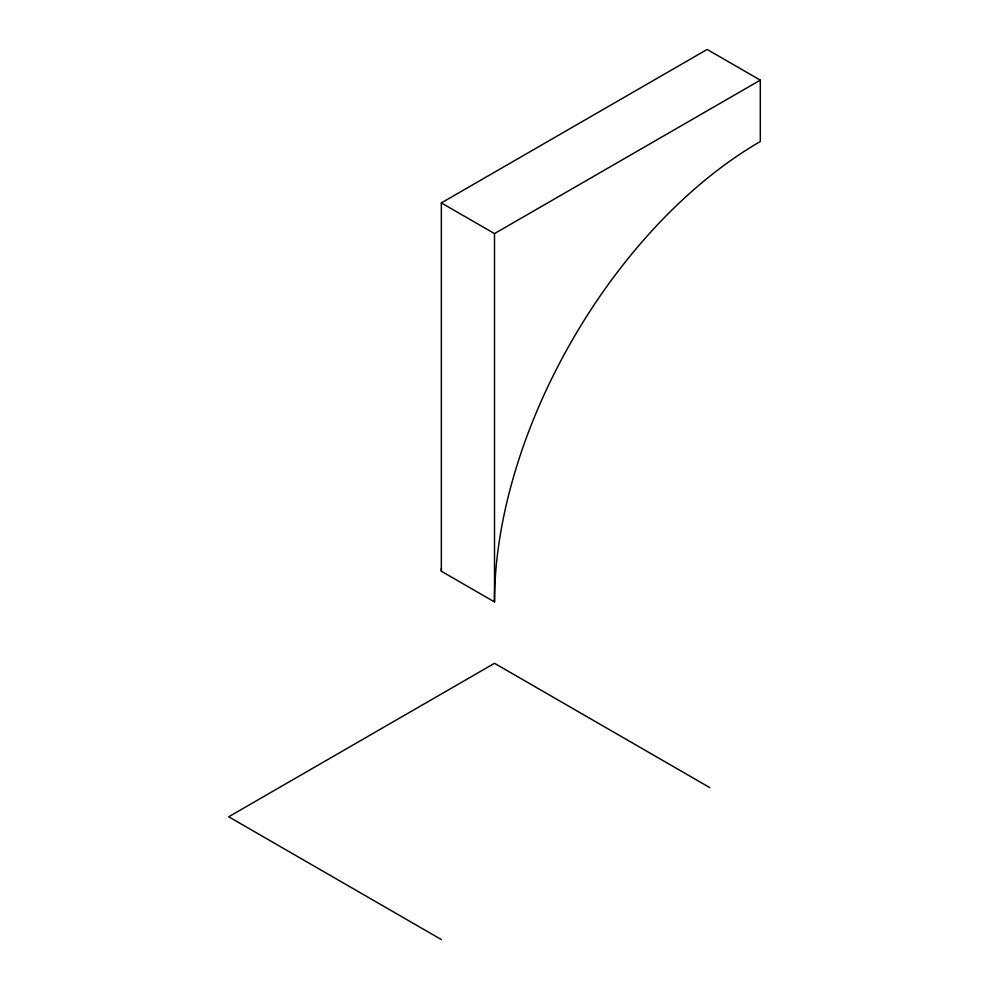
<?xml version="1.0" encoding="UTF-8"?>
<svg xmlns="http://www.w3.org/2000/svg" width="989" height="989" viewBox="0 0 989 989"><rect width="100%" height="100%" fill="white"/><g stroke="black" fill="none" stroke-linecap="round" stroke-linejoin="round"><path stroke-width="1.48" d="M441.341 202.918L707.147 49.45L760.306 80.146L760.306 141.526A375.907 217.036 -60 0 0 494.5 601.93L441.341 571.234L441.341 202.918L494.5 233.602L760.306 80.146M709.805 787.615L494.5 663.31L228.694 816.778L441.341 939.55M494.5 233.602L494.5 601.93M441.341 571.234A375.907 217.036 -60 0 1 441.354 568.391"/></g></svg>
